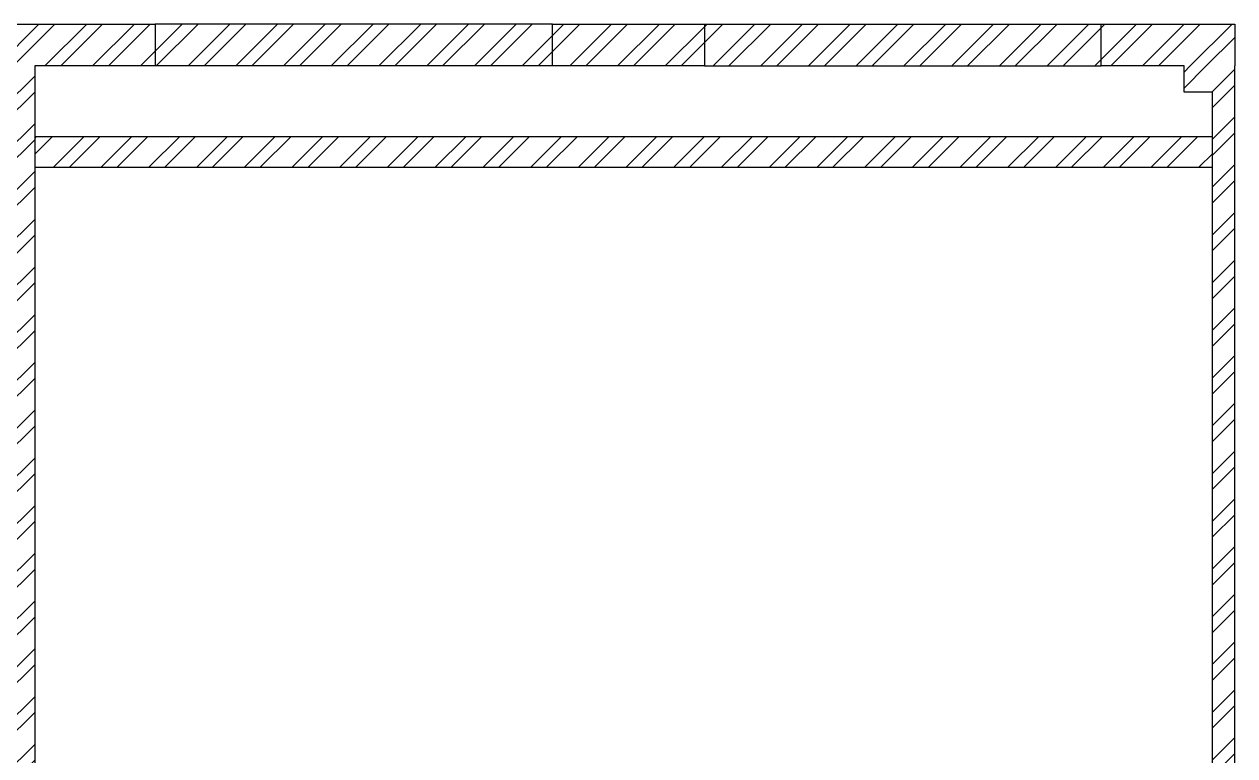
# Model space of a CAD drawing. Header units: feet. Extents: x 3773006 to 3789922, y -5461218 to -5452318.
# Drawn here: x 3783949 to 3789922, y -5455927 to -5452318 of the extents above; entities that cross this region are included whole.
import ezdxf

# ---------------------------------------------------------------- set-up
doc = ezdxf.new("R2010")
doc.units = ezdxf.units.FT
doc.header["$LTSCALE"] = 33
doc.header["$MEASUREMENT"] = 0
doc.layers.add('A-WALL', color=1, linetype='Continuous')
doc.layers.add('A-WALL HATCH', color=251, linetype='Continuous', lineweight=0)
doc.layers.add('LENS_DIMENSION', color=193, linetype='Continuous', lineweight=0)
pattern_1 = [(45, (-3388281.86, 5461093.71), (-117.733279, 117.733279), []), (45, (-3388203.37, 5461093.71), (-117.733279, 117.733279), [])]

# ---------------------------------------------------------------- blocks, each defined once
blk = doc.blocks.new('A$C833c02ab')
at = {"layer": 'A-WALL HATCH'}
h = blk.add_hatch(dxfattribs=at)
h.set_pattern_fill('ANSI32', color=256, scale=444)
h.set_pattern_definition(pattern_1)
h.paths.add_polyline_path([(-659, 8694), (0, 8694), (0, 8900), (-659, 8900)])
h.paths.add_polyline_path([(-6501, 8694), (-5327, 8694), (-5327, 8900), (-6501, 8900)])
h.paths.add_polyline_path([(-11727, 8670), (-10878, 8670), (-10878, 8900), (-11727, 8900)])
h.paths.add_polyline_path([(-16886, 8670), (-16357, 8670), (-16357, 8900), (-16886, 8900)])
h = blk.add_hatch(dxfattribs=at)
h.set_pattern_fill('ANSI32', color=256, scale=444)
h.set_pattern_definition(pattern_1)
h.paths.add_polyline_path([(-3366, 8694), (-2616, 8694), (-2616, 8900), (-3366, 8900)])
h.paths.add_polyline_path([(-8774, 8670), (-8354, 8670), (-8354, 8900), (-8774, 8900)])
h.paths.add_polyline_path([(-14253, 8670), (-13833, 8670), (-13833, 8900), (-14253, 8900)])
h = blk.add_hatch(dxfattribs=at)
h.set_pattern_fill('ANSI32', color=256, scale=444)
h.set_pattern_definition(pattern_1)
h.paths.add_polyline_path([(-5327, 8694), (-3366, 8694), (-3366, 8900), (-5327, 8900)])
h.paths.add_polyline_path([(-2616, 8694), (-659, 8694), (-659, 8900), (-2616, 8900)])
h = blk.add_hatch(dxfattribs=at)
h.set_pattern_fill('ANSI32', color=256, scale=444)
h.set_pattern_definition(pattern_1)
h.paths.add_polyline_path([(-16885.6, 4043), (-16626, 4043), (-16626, 5083), (-16885.6, 5083)], flags=17)
h.paths.add_polyline_path([(-10929, 4452), (-6150, 4452), (-6150, 4604), (-10929, 4604)], flags=17)
h.paths.add_polyline_path([(-11297, 4604), (-11147, 4604), (-11147, 8670), (-11297, 8670)], flags=17)
h.paths.add_polyline_path([(-6071, 4604), (-5921, 4604), (-5921, 8694), (-6071, 8694)], flags=17)
h.paths.add_polyline_path([(-16886, 8179), (-16626, 8179), (-16626, 8670), (-16886, 8670)], flags=17)
h.paths.add_polyline_path([(-16886, 0), (-16626, 0), (0, 0), (0, 8694), (-250, 8694), (-250, 8564), (-110, 8564), (-110, 4796), (-230, 4796), (-230, 219), (-16626, 219), (-16626, 620), (-16886, 620)])
h = blk.add_hatch(dxfattribs=at)
h.set_pattern_fill('ANSI32', color=256, scale=444)
h.paths.add_polyline_path([(-5921, 8194), (-110, 8194), (-110, 8344), (-5921, 8344)])
at = {"layer": 'A-WALL'}
for p, q in [((-3366, 8900), (-5327, 8900)), ((-2616, 8900), (-659, 8900)), ((-5921, 8694), (-5921, 4604)), ((-3366, 8694), (-5327, 8694)), ((-2616, 8694), (-659, 8694)), ((-250, 8564), (-250, 8694)), ((0, 0), (0, 8694)), ((-110, 8564), (-250, 8564)), ((-110, 4796), (-110, 8564))]:
    blk.add_line(p, q, dxfattribs=at)
for points in [[(-6071, 8694), (-6501, 8694), (-6501, 8900), (-5327, 8900), (-5327, 8694)], [(-3366, 8900), (-2616, 8900), (-2616, 8694), (-3366, 8694), (-3366, 8900)], [(-250, 8694), (-659, 8694), (-659, 8900), (0, 8900), (0, 8694)], [(-5327, 8694), (-5921, 8694)]]:
    blk.add_lwpolyline(points, dxfattribs=at)
blk.add_lwpolyline([(-5921, 8194), (-110, 8194), (-110, 8344), (-5921, 8344)], close=True, dxfattribs=at)

msp = doc.modelspace()

# ---------------------------------------------------------------- block references
at = {"layer": 'LENS_DIMENSION'}
msp.add_blockref('A$C833c02ab', (3789922, -5461218), dxfattribs=at)

doc.saveas('drawing.dxf')
